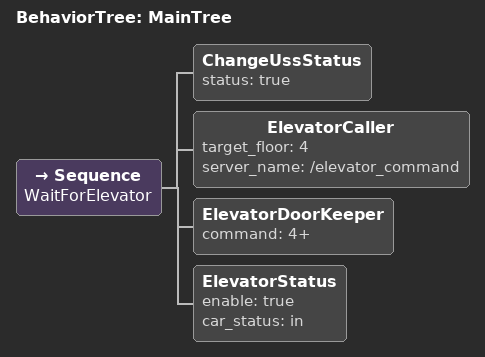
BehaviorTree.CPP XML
<root main_tree_to_execute="MainTree">
  <BehaviorTree ID="MainTree">
    <Sequence name="WaitForElevator">
      <!-- 使用默认参数 -->
      <ChangeUssStatus status="true"/>
      <ElevatorCaller target_floor="4" server_name="/elevator_command"/>
      <ElevatorDoorKeeper command="4+"/>
      <ElevatorStatus enable="true"
                     car_status="in"/>
    </Sequence>
  </BehaviorTree>
</root>
